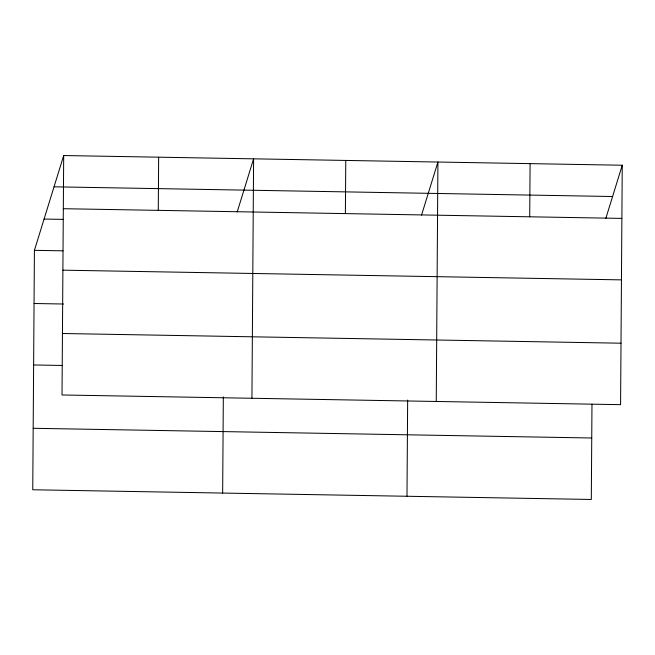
<?xml version="1.0" encoding="UTF-8"?>
<svg xmlns="http://www.w3.org/2000/svg" width="655" height="655" viewBox="0 0 655 655"><rect width="100%" height="100%" fill="white"/><g stroke="black" fill="none" stroke-linecap="round" stroke-linejoin="round"><path stroke-width="0.98" d="M63.691 155.538L62.02 394.973L620.58 404.667L622.25 165.232L63.691 155.538L34.42 250.333L32.75 489.768L591.309 499.462L591.973 404.291M158.273 210.353L158.649 157.184M222.659 493.068L223.33 396.865M251.929 398.265L253.6 158.829L237.208 211.917M345.39 213.604L345.766 160.434M406.984 496.269L407.656 400.066M436.255 401.466L437.925 162.031L421.533 215.118M529.715 216.805L530.091 163.635M605.859 218.32L622.25 165.232M54.029 186.814L612.589 196.516M63.322 208.708L621.882 218.402M44.081 219.048L63.478 219.384M34.42 250.333L63.011 250.824M62.888 270.171L621.448 279.873M34.052 303.502L63.658 304.018M62.446 333.501L621.005 343.204M33.618 364.966L62.209 365.465M33.176 428.296L591.735 437.999"/></g></svg>
